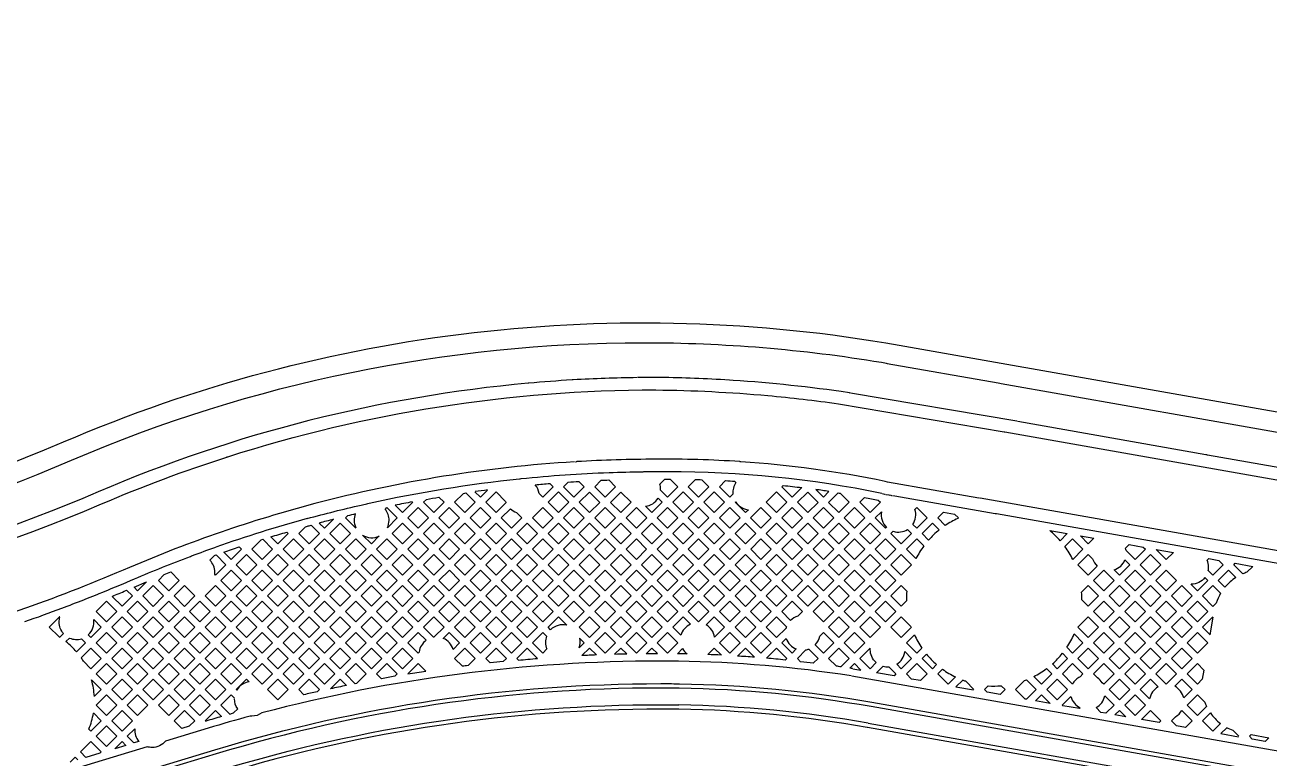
# Model space of a CAD drawing. Extents: x 3103 to 3424, y -52 to 175.
# Drawn here: x 3196.01 to 3208.77, y -8.99 to -1.48 of the extents above; entities that cross this region are included whole.
import ezdxf

# ---------------------------------------------------------------- set-up
doc = ezdxf.new("R2010")
doc.units = 0
doc.layers.add('gbr-dxf_layer0', color=7, linetype='Continuous')
doc.layers.add('gbr-outline-dxf_layer1', color=2, linetype='Continuous')

msp = doc.modelspace()

# ---------------------------------------------------------------- linework, layer by layer
at = {"layer": 'gbr-dxf_layer0'}
for p, q in [((3206.182, -5.539), (3204.476, -5.251)), ((3204.885, -6.297), (3204.891, -6.298)), ((3204.896, -6.299), (3204.901, -6.3)), ((3204.905, -6.301), (3204.929, -6.305)), ((3204.73, -6.53), (3204.792, -6.468)), ((3199.295, -6.53), (3199.401, -6.636)), ((3206.52, -6.66), (3206.699, -6.691)), ((3206.833, -6.715), (3206.971, -6.739)), ((3205.147, -6.947), (3205.05, -6.85)), ((3207.609, -6.852), (3207.787, -6.883)), ((3197.015, -7.204), (3197.09, -7.172)), ((3197.09, -7.172), (3197.132, -7.154)), ((3197.127, -7.239), (3197.254, -7.185)), ((3196.633, -7.359), (3196.749, -7.313)), ((3196.75, -7.313), (3196.768, -7.305)), ((3208.193, -7.543), (3208.087, -7.649)), ((3208.087, -7.649), (3208.165, -7.727)), ((3208.165, -7.727), (3208.196, -7.547)), ((3205.05, -7.809), (3205.131, -7.728)), ((3204.676, -7.863), (3204.57, -7.969)), ((3218.668, -10.649), (3204.489, -8.15)), ((3204.501, -8.075), (3204.583, -8.089)), ((3202.715, -8.274), (3202.707, -8.274)), ((3205.557, -8.261), (3205.737, -8.293)), ((3206.523, -8.431), (3206.373, -8.405)), ((3202.708, -8.445), (3202.715, -8.445)), ((3207.299, -8.568), (3207.188, -8.548)), ((3197.861, -8.613), (3197.866, -8.611)), ((3218.568, -11.129), (3204.649, -8.676)), ((3204.656, -8.632), (3218.575, -11.085)), ((3197.057, -8.768), (3197.135, -8.691)), ((3208.275, -8.74), (3208.455, -8.772)), ((3197.043, -8.861), (3196.931, -8.895))]:
    msp.add_line(p, q, dxfattribs=at)
at = {"layer": 'gbr-dxf_layer0', "linetype": 'Continuous'}
for points in [[(3190.789, -7.272, 0.087693), (3196.484, -5.939, -0.101562), (3202.352, -4.734)], [(3202.354, -4.734, -0.041114), (3204.792, -4.935), (3204.829, -4.941, -0.03496), (3204.853, -4.946), (3205.991, -5.146, -0.043483), (3206.021, -5.151), (3209.32, -5.732, -0.189131)], [(3202.29, -5.092), (3202.289, -5.092, 0.011319), (3201.631, -5.115, -0.058727), (3201.625, -5.116)], [(3203.191, -5.116, -0.059302), (3203.185, -5.115, 0.011983), (3202.479, -5.09, 0.003154), (3202.297, -5.092)], [(3201.619, -5.116, 0.007658), (3201.175, -5.149, -0.00973), (3201.169, -5.15, 0.078656), (3196.76, -6.263, -0.080983), (3191.401, -7.595, -0.018393), (3191.388, -7.596, -0.018355), (3190.13, -7.653, -0.019843), (3190.116, -7.653, -0.016245), (3190.105, -7.653, -0.001648), (3189.993, -7.653), (3188.846, -7.653)], [(3190.931, -7.755, 0.087707), (3196.792, -6.387, -0.023817), (3198.077, -5.907, -0.056279), (3198.083, -5.904, -0.05555), (3198.088, -5.903, -0.077529), (3202.478, -5.218, -0.019684), (3203.627, -5.276, -0.012497), (3204.352, -5.36), (3206.05, -5.646)], [(3204.472, -5.25), (3204.466, -5.247), (3204.379, -5.235, 0.02016), (3203.197, -5.116)], [(3219.423, -7.875, -0.058035), (3219.42, -7.875), (3214.512, -7.01, -0.010131), (3214.505, -7.009), (3213.588, -6.847, -0.024553), (3213.571, -6.844), (3212.385, -6.635, -0.014822), (3212.375, -6.633), (3209.247, -6.082, -0.02139), (3209.232, -6.079), (3208.137, -5.886, -0.022968), (3208.121, -5.883), (3206.192, -5.543, -0.088175), (3206.188, -5.542)], [(3201.644, -5.955, 0.04932), (3198.982, -6.383, 0.036743), (3197.08, -7.038, -0.031847), (3194.922, -7.804, -0.050064), (3194.917, -7.806)], [(3203.348, -5.954, -0.060102), (3203.342, -5.953, 0.019511), (3202.479, -5.929, 0.014813), (3201.667, -5.953, -0.059525), (3201.661, -5.954)], [(3205.797, -6.328, -0.095056), (3205.793, -6.328), (3204.854, -6.162), (3204.83, -6.155, 0.033724), (3203.352, -5.954)], [(3198.904, -6.536, -0.010496), (3199.456, -6.398, -0.001162), (3199.515, -6.384, -0.032072), (3199.538, -6.379, -0.028791), (3201.079, -6.129, -0.024327), (3201.097, -6.127, -0.016677), (3202, -6.065)], [(3202, -6.065, -0.006309), (3202.342, -6.057, -0.011229), (3202.35, -6.057)], [(3203.771, -6.211), (3203.785, -6.197, -0.004405), (3203.975, -6.219)], [(3203.292, -6.37), (3203.297, -6.365, 0.228039), (3203.428, -6.446)], [(3204.929, -6.305), (3205.958, -6.486, -0.106657), (3205.974, -6.486), (3219.903, -8.942)], [(3220.476, -8.647), (3220.173, -8.86, -0.204528), (3220.163, -8.862), (3205.804, -6.327)], [(3199.4, -6.489, 0.001613), (3199.317, -6.509), (3199.295, -6.53)], [(3199.405, -6.632, -0.1132), (3199.387, -6.555, -0.095587), (3199.4, -6.489)], [(3199.725, -6.632, 0.112298), (3199.743, -6.555, 0.172996), (3199.703, -6.442)], [(3204.792, -6.468, 0.249732), (3204.846, -6.627), (3204.836, -6.636), (3204.73, -6.53)], [(3205.05, -6.85), (3205.156, -6.744), (3205.228, -6.816, 0.042919), (3205.147, -6.947)], [(3206.699, -6.691), (3206.627, -6.764, 0.041606), (3206.52, -6.66)], [(3197.132, -7.154, -0.01138), (3197.705, -6.924, -0.02956), (3197.725, -6.916, -0.004712), (3197.965, -6.829)], [(3208.602, -7.027), (3208.542, -7.087, 0.023135), (3208.5, -7.103), (3208.407, -7.01)], [(3207.966, -7.209), (3208.033, -7.276), (3208.139, -7.17), (3208.111, -7.141, -0.230149), (3207.971, -7.209)], [(3196.769, -7.305), (3196.806, -7.29, 0.003126), (3197.015, -7.204)], [(3196.386, -7.455, 0.003354), (3196.612, -7.368), (3196.632, -7.359)], [(3196.258, -7.649), (3196.355, -7.746, -0.004655), (3196.366, -7.753), (3196.404, -7.715, -0.183443), (3196.359, -7.597, -0.073671), (3196.367, -7.546)], [(3201.566, -7.63, 0.25839), (3201.4, -7.676), (3201.373, -7.649)], [(3205.131, -7.728, 0.043351), (3205.208, -7.863), (3205.156, -7.915), (3205.05, -7.809)], [(3202.7, -7.921), (3202.753, -7.869, 0.103491), (3202.801, -7.923)], [(3204.57, -7.969), (3204.676, -8.075), (3204.739, -8.012, -0.216845), (3204.678, -7.878, -0.017099), (3204.679, -7.866)], [(3204.483, -8.149, 0.034546), (3202.711, -7.998, 0.002865), (3202.528, -7.997, 0.064701), (3198.439, -8.528, -0.157401), (3198.335, -8.562, -0.025062), (3198.317, -8.561, 0.00699), (3197.888, -8.684)], [(3201.054, -7.969), (3201.071, -7.987, -0.00302), (3201.264, -7.97)], [(3202.801, -7.923, 0.001741), (3202.712, -7.921), (3202.7, -7.921)], [(3205.37, -8.129), (3205.419, -8.08, 0.04303), (3205.551, -8.16)], [(3195.668, -9.599, -0.010674), (3195.814, -9.555), (3197.955, -8.906, -0.073705), (3202.529, -8.228, -0.002846), (3202.707, -8.229), (3202.717, -8.229)], [(3202.707, -8.274, 0.002847), (3202.529, -8.273, 0.073705), (3197.968, -8.949), (3195.827, -9.598)], [(3218.605, -10.917), (3204.686, -8.464, 0.039388), (3202.718, -8.275)], [(3202.721, -8.23, -0.039344), (3204.694, -8.419), (3218.613, -10.873)], [(3205.741, -8.289), (3205.657, -8.204, -0.009391), (3205.626, -8.193), (3205.557, -8.261)], [(3198.017, -8.448), (3198.108, -8.54, -0.000707), (3198.148, -8.529), (3198.19, -8.487, -0.155716), (3198.157, -8.384)], [(3198.017, -9.113, -0.07371), (3202.529, -8.444, -0.002843), (3202.705, -8.445)], [(3202.703, -8.49, 0.002829), (3202.529, -8.489, 0.07371), (3198.03, -9.156)], [(3204.648, -8.676, 0.039385), (3202.715, -8.49), (3202.707, -8.49)], [(3197.888, -8.684), (3197.45, -8.817, -0.225076), (3197.312, -8.882, -0.074381), (3197.26, -8.875), (3195.75, -9.332)], [(3197.135, -8.691, 0.199207), (3197.177, -8.82), (3197.125, -8.836), (3197.057, -8.768)], [(3208.459, -8.768), (3208.4, -8.709, -0.035752), (3208.335, -8.68), (3208.275, -8.74)]]:
    msp.add_lwpolyline(points, format="xyb", dxfattribs=at)
for points in [[(3206.054, -5.647), (3206.059, -5.649), (3219.525, -8.023)], [(3200.753, -6.244), (3200.68, -6.317), (3200.624, -6.261)], [(3203.975, -6.219), (3203.877, -6.317), (3203.771, -6.211)], [(3204.255, -6.259), (3204.197, -6.317), (3204.119, -6.239)], [(3199.805, -6.4), (3199.881, -6.476), (3199.987, -6.37)], [(3203.428, -6.446), (3203.398, -6.476), (3203.292, -6.37)], [(3204.8, -6.279), (3204.823, -6.286), (3204.831, -6.288)], [(3204.838, -6.289), (3204.841, -6.289), (3204.869, -6.294), (3204.879, -6.296)], [(3199.703, -6.442), (3199.721, -6.424), (3199.827, -6.53), (3199.725, -6.632)], [(3199.174, -6.544), (3199.082, -6.636), (3199.027, -6.582)], [(3199.642, -6.715), (3199.561, -6.796), (3199.471, -6.706)], [(3206.675, -6.824), (3206.754, -6.744), (3206.86, -6.85), (3206.755, -6.956)], [(3206.971, -6.739), (3206.914, -6.796), (3206.833, -6.715)], [(3207.787, -6.883), (3207.713, -6.956), (3207.609, -6.852)], [(3208.407, -7.01), (3208.422, -6.995), (3208.602, -7.027)], [(3197.254, -7.185), (3197.163, -7.276), (3197.127, -7.239)], [(3196.365, -7.544), (3196.363, -7.544), (3196.258, -7.649)], [(3196.713, -7.572), (3196.79, -7.649), (3196.684, -7.755), (3196.657, -7.728)], [(3201.373, -7.649), (3201.479, -7.543), (3201.566, -7.63)], [(3205.098, -7.645), (3204.996, -7.543), (3204.89, -7.649)], [(3204.89, -7.649), (3204.996, -7.755), (3205.1, -7.651)], [(3201.697, -7.761), (3201.745, -7.809), (3201.692, -7.862)], [(3206.77, -7.719), (3206.86, -7.809), (3206.754, -7.915), (3206.695, -7.855)], [(3201.266, -7.969), (3201.16, -7.863), (3201.054, -7.969)], [(3201.721, -7.941), (3201.799, -7.863), (3201.87, -7.934)], [(3202.054, -7.927), (3202.119, -7.863), (3202.18, -7.924)], [(3202.38, -7.921), (3202.439, -7.863), (3202.496, -7.92)], [(3203.011, -7.93), (3203.078, -7.863), (3203.151, -7.936)], [(3203.315, -7.945), (3203.398, -7.863), (3203.492, -7.958)], [(3205.033, -7.9), (3205.102, -7.969), (3204.996, -8.075), (3204.95, -8.029)], [(3200.12, -8.102), (3200.041, -8.023), (3199.935, -8.129)], [(3204.583, -8.089), (3204.517, -8.023), (3204.469, -8.07)], [(3205.551, -8.16), (3205.476, -8.235), (3205.37, -8.129)], [(3196.692, -8.19), (3196.79, -8.289), (3196.72, -8.358)], [(3199.143, -8.281), (3199.242, -8.183), (3199.306, -8.247)], [(3198.157, -8.377), (3198.123, -8.343), (3198.017, -8.448)], [(3206.373, -8.405), (3206.435, -8.343), (3206.523, -8.431)], [(3196.711, -8.529), (3196.79, -8.608), (3196.684, -8.714), (3196.664, -8.695)], [(3198.025, -8.564), (3197.963, -8.502), (3197.857, -8.608)], [(3207.188, -8.548), (3207.234, -8.502), (3207.299, -8.568)], [(3208.567, -8.768), (3208.585, -8.75), (3208.765, -8.782)], [(3208.765, -8.782), (3208.727, -8.82), (3208.595, -8.796), (3208.567, -8.768)], [(3196.931, -8.895), (3197.004, -8.822), (3197.043, -8.861)], [(3196.472, -9.034), (3196.524, -8.982), (3196.552, -9.01)]]:
    msp.add_lwpolyline(points, dxfattribs=at)
for points in [[(3201.242, -6.19, -0.002803), (3201.392, -6.177), (3201.425, -6.211), (3201.319, -6.317), (3201.282, -6.279, 0.141024)], [(3201.533, -6.211), (3201.581, -6.163, -0.00205), (3201.69, -6.156), (3201.745, -6.211), (3201.639, -6.317)], [(3201.853, -6.211), (3201.919, -6.144, -0.001451), (3201.996, -6.141), (3202.065, -6.211), (3201.959, -6.317)], [(3202.52, -6.183), (3202.571, -6.132, -0.001317), (3202.626, -6.132), (3202.704, -6.211), (3202.598, -6.317), (3202.527, -6.245, 0.015117), (3202.528, -6.235, 0.074251)], [(3202.812, -6.211), (3202.887, -6.136, -0.00152), (3202.951, -6.138), (3203.024, -6.211), (3202.918, -6.316)], [(3203.132, -6.211), (3203.194, -6.148, -0.002171), (3203.287, -6.154), (3203.3, -6.167, 0.176509), (3203.269, -6.285), (3203.238, -6.317)], [(3200.095, -6.37), (3200.125, -6.34, -0.002434), (3200.254, -6.318), (3200.307, -6.37), (3200.201, -6.476)], [(3200.414, -6.37), (3200.507, -6.278, -0.000542), (3200.53, -6.274), (3200.626, -6.37), (3200.52, -6.476)], [(3200.734, -6.37), (3200.84, -6.264), (3200.938, -6.362, 0.017663), (3200.942, -6.374), (3200.84, -6.476)], [(3202.373, -6.411, 0.226525), (3202.502, -6.328), (3202.544, -6.37), (3202.438, -6.476)], [(3204.251, -6.371), (3204.348, -6.273, -0.000612), (3204.369, -6.277), (3204.463, -6.37), (3204.357, -6.476)], [(3204.57, -6.37), (3204.62, -6.321, -0.003331), (3204.761, -6.349), (3204.782, -6.37), (3204.676, -6.476)], [(3200.894, -6.53), (3200.987, -6.437, 0.101023), (3201.049, -6.473), (3201.106, -6.53), (3201, -6.636)], [(3205.115, -6.596, 0.22776), (3205.137, -6.443), (3205.156, -6.424), (3205.262, -6.53), (3205.156, -6.636)], [(3205.37, -6.53), (3205.429, -6.471), (3205.542, -6.49), (3205.582, -6.53), (3205.577, -6.535, 0.041347), (3205.447, -6.608)], [(3198.816, -6.69), (3198.886, -6.62, -0.000786), (3198.924, -6.61, -0.000488), (3198.942, -6.605), (3199.028, -6.69), (3198.922, -6.796)], [(3205.21, -6.69), (3205.316, -6.584), (3205.385, -6.653, 0.041748), (3205.276, -6.757)], [(3198.53, -6.724, -0.003166), (3198.693, -6.675), (3198.708, -6.69), (3198.602, -6.796)], [(3204.89, -6.69), (3204.914, -6.667, 0.217997), (3205.061, -6.649), (3205.102, -6.69), (3204.996, -6.796)], [(3198.048, -6.881, -0.003106), (3198.206, -6.827), (3198.228, -6.85), (3198.123, -6.956)], [(3207.297, -6.841), (3207.335, -6.803), (3207.478, -6.829), (3207.5, -6.85), (3207.394, -6.956), (3207.303, -6.865, 0.035077)], [(3197.905, -6.962), (3197.952, -6.915, -0.00046), (3197.968, -6.909), (3198.069, -7.01), (3197.963, -7.116), (3197.954, -7.107, 0.029178), (3197.955, -7.086, 0.195755)], [(3206.808, -7.01), (3206.914, -6.904), (3206.958, -6.948, 0.128726), (3207.007, -7.023), (3206.914, -7.116)], [(3207.18, -7.062, 0.221123), (3207.291, -6.961), (3207.34, -7.01), (3207.234, -7.116)], [(3208.135, -6.962), (3208.15, -6.947), (3208.255, -6.966), (3208.299, -7.01), (3208.193, -7.116), (3208.145, -7.068, 0.051579), (3208.149, -7.031, 0.099831)], [(3197.377, -7.17), (3197.437, -7.11, -0.001353), (3197.503, -7.084), (3197.589, -7.17), (3197.483, -7.276)], [(3208.247, -7.17), (3208.353, -7.064), (3208.429, -7.14, 0.077441), (3208.316, -7.239)], [(3196.902, -7.334, 0.002134), (3197.044, -7.274), (3197.051, -7.271), (3197.11, -7.33), (3197.004, -7.435)], [(3204.89, -7.329), (3204.996, -7.224), (3205.053, -7.28, 0.02823), (3205.05, -7.381), (3204.996, -7.435)], [(3206.846, -7.292), (3206.914, -7.224), (3207.02, -7.33), (3206.914, -7.435), (3206.848, -7.369, 0.021288)], [(3208.087, -7.33), (3208.193, -7.224), (3208.272, -7.302, 0.05637), (3208.227, -7.402), (3208.193, -7.436)], [(3203.771, -7.489), (3203.877, -7.383), (3203.983, -7.489), (3203.936, -7.537, 0.122172), (3203.861, -7.58)], [(3200.095, -7.649), (3200.201, -7.543), (3200.307, -7.649), (3200.205, -7.75, 0.012036), (3200.197, -7.752)], [(3202.652, -7.649), (3202.758, -7.543), (3202.834, -7.619, 0.221847), (3202.736, -7.733)], [(3202.995, -7.626), (3203.078, -7.543), (3203.184, -7.649), (3203.082, -7.751, 0.224702)], [(3203.611, -7.649), (3203.717, -7.543), (3203.819, -7.645, 0.020079), (3203.814, -7.658), (3203.717, -7.755)], [(3196.429, -7.798), (3196.466, -7.761, 0.177247), (3196.589, -7.768), (3196.63, -7.809), (3196.537, -7.902, 0.048687)], [(3199.935, -7.809), (3200.041, -7.703), (3200.122, -7.784, 0.203781), (3200.051, -7.904), (3200.041, -7.915)], [(3200.299, -7.764), (3200.36, -7.703), (3200.466, -7.809), (3200.399, -7.877, 0.221652)], [(3201.214, -7.809), (3201.32, -7.703), (3201.358, -7.741, 0.192419), (3201.361, -7.873), (3201.32, -7.915)], [(3203.771, -7.809), (3203.816, -7.764, 0.221219), (3203.919, -7.873), (3203.877, -7.915)], [(3204.113, -7.831, 0.147158), (3204.16, -7.74), (3204.197, -7.703), (3204.303, -7.809), (3204.197, -7.915)], [(3196.584, -7.963), (3196.684, -7.863), (3196.79, -7.969), (3196.684, -8.075), (3196.607, -7.997, 0.013404)], [(3200.414, -7.969), (3200.52, -7.863), (3200.626, -7.969), (3200.553, -8.042, 0.000951), (3200.495, -8.05)], [(3200.734, -7.969), (3200.84, -7.863), (3200.946, -7.969), (3200.913, -8.002, 0.002087), (3200.781, -8.016)], [(3203.613, -7.967), (3203.717, -7.863), (3203.823, -7.969), (3203.807, -7.986, 0.003768)], [(3203.931, -7.969), (3204.018, -7.882, 0.044555), (3204.048, -7.874), (3204.143, -7.969), (3204.094, -8.018, 0.002531), (3203.964, -8.003)], [(3204.251, -7.969), (3204.357, -7.863), (3204.463, -7.969), (3204.376, -8.056, 0.000921), (3204.331, -8.049)], [(3199.615, -8.129), (3199.721, -8.023), (3199.827, -8.129), (3199.803, -8.153, 0.002208), (3199.664, -8.178)], [(3205.21, -7.969), (3205.254, -7.925, 0.041781), (3205.359, -8.032), (3205.316, -8.075)], [(3206.546, -8.026, 0.041746), (3206.649, -7.917), (3206.701, -7.969), (3206.595, -8.075)], [(3206.649, -8.129), (3206.754, -8.023), (3206.86, -8.129), (3206.831, -8.158, 0.156432), (3206.753, -8.233)], [(3206.968, -8.129), (3207.074, -8.023), (3207.18, -8.129), (3207.074, -8.235), (3207.058, -8.219, 0.100602), (3207.008, -8.169)], [(3204.742, -8.117), (3204.81, -8.049, 0.083392), (3204.868, -8.055), (3204.942, -8.129), (3204.922, -8.149)], [(3206.355, -8.155, 0.042922), (3206.486, -8.074), (3206.541, -8.129), (3206.435, -8.235)], [(3198.176, -8.289), (3198.282, -8.183), (3198.308, -8.208, 0.225475), (3198.182, -8.294)], [(3198.816, -8.289), (3198.922, -8.183), (3199.028, -8.289), (3199.005, -8.311, 0.002181), (3198.87, -8.342)], [(3205.849, -8.289), (3205.887, -8.251, 0.037611), (3206.022, -8.25), (3206.061, -8.289), (3206.009, -8.34), (3205.878, -8.317)], [(3206.169, -8.289), (3206.261, -8.197, 0.006223), (3206.281, -8.189), (3206.381, -8.289), (3206.281, -8.388), (3206.266, -8.386)], [(3207.448, -8.289), (3207.554, -8.183), (3207.631, -8.26, 0.225208), (3207.544, -8.385)], [(3207.801, -8.255), (3207.873, -8.183), (3207.979, -8.289), (3207.893, -8.375, 0.223109)], [(3206.648, -8.448), (3206.737, -8.359, 0.222521), (3206.832, -8.477), (3206.825, -8.484), (3206.654, -8.454)], [(3206.994, -8.474, 0.223412), (3207.084, -8.353), (3207.18, -8.449), (3207.096, -8.532), (3207.042, -8.523)], [(3207.927, -8.448), (3208.033, -8.343), (3208.109, -8.419, 0.023067), (3208.127, -8.461), (3208.033, -8.554)], [(3207.767, -8.608), (3207.808, -8.568, 0.132661), (3207.874, -8.502), (3207.979, -8.608), (3207.912, -8.676), (3207.818, -8.659)], [(3208.087, -8.608), (3208.167, -8.528, 0.075843), (3208.27, -8.637), (3208.193, -8.714)]]:
    msp.add_lwpolyline(points, format="xyb", close=True, dxfattribs=at)
for points in [[(3201.373, -6.37), (3201.479, -6.264), (3201.585, -6.37), (3201.479, -6.476)], [(3201.693, -6.37), (3201.799, -6.265), (3201.905, -6.371), (3201.799, -6.476)], [(3202.013, -6.371), (3202.119, -6.265), (3202.225, -6.37), (3202.119, -6.476)], [(3202.652, -6.37), (3202.758, -6.264), (3202.864, -6.37), (3202.758, -6.476)], [(3202.972, -6.37), (3203.078, -6.264), (3203.184, -6.37), (3203.078, -6.476)], [(3203.611, -6.37), (3203.717, -6.264), (3203.823, -6.37), (3203.717, -6.476)], [(3203.931, -6.37), (3204.037, -6.265), (3204.143, -6.371), (3204.037, -6.476)], [(3199.935, -6.53), (3200.041, -6.424), (3200.147, -6.53), (3200.041, -6.636)], [(3200.254, -6.53), (3200.36, -6.424), (3200.466, -6.53), (3200.36, -6.636)], [(3200.574, -6.53), (3200.68, -6.424), (3200.786, -6.53), (3200.68, -6.636)], [(3201.214, -6.53), (3201.319, -6.424), (3201.425, -6.53), (3201.32, -6.636)], [(3201.533, -6.53), (3201.639, -6.424), (3201.745, -6.53), (3201.639, -6.636)], [(3201.853, -6.53), (3201.959, -6.424), (3202.065, -6.53), (3201.959, -6.636)], [(3202.173, -6.53), (3202.279, -6.424), (3202.385, -6.53), (3202.279, -6.636)], [(3202.492, -6.53), (3202.598, -6.424), (3202.704, -6.53), (3202.598, -6.636)], [(3202.812, -6.53), (3202.918, -6.424), (3203.024, -6.53), (3202.918, -6.636)], [(3203.132, -6.53), (3203.238, -6.424), (3203.344, -6.53), (3203.238, -6.636)], [(3203.451, -6.53), (3203.557, -6.424), (3203.663, -6.53), (3203.557, -6.636)], [(3203.771, -6.53), (3203.877, -6.424), (3203.983, -6.53), (3203.877, -6.636)], [(3204.091, -6.53), (3204.197, -6.424), (3204.303, -6.53), (3204.197, -6.636)], [(3204.411, -6.53), (3204.517, -6.424), (3204.622, -6.53), (3204.516, -6.636)], [(3199.135, -6.69), (3199.241, -6.584), (3199.347, -6.69), (3199.241, -6.796)], [(3199.775, -6.69), (3199.881, -6.584), (3199.987, -6.69), (3199.881, -6.796)], [(3200.095, -6.69), (3200.201, -6.584), (3200.307, -6.69), (3200.201, -6.796)], [(3200.414, -6.69), (3200.52, -6.584), (3200.626, -6.69), (3200.52, -6.796)], [(3200.734, -6.69), (3200.84, -6.584), (3200.946, -6.69), (3200.84, -6.796)], [(3201.054, -6.69), (3201.16, -6.584), (3201.266, -6.69), (3201.16, -6.796)], [(3201.373, -6.69), (3201.479, -6.584), (3201.585, -6.69), (3201.479, -6.796)], [(3201.693, -6.69), (3201.799, -6.584), (3201.905, -6.69), (3201.799, -6.796)], [(3202.013, -6.69), (3202.119, -6.584), (3202.225, -6.69), (3202.119, -6.796)], [(3202.332, -6.69), (3202.438, -6.584), (3202.544, -6.69), (3202.438, -6.796)], [(3202.652, -6.69), (3202.758, -6.584), (3202.864, -6.69), (3202.758, -6.796)], [(3202.972, -6.69), (3203.078, -6.584), (3203.184, -6.69), (3203.078, -6.796)], [(3203.292, -6.69), (3203.398, -6.584), (3203.504, -6.69), (3203.398, -6.796)], [(3203.611, -6.69), (3203.717, -6.584), (3203.823, -6.69), (3203.717, -6.796)], [(3203.931, -6.69), (3204.037, -6.584), (3204.143, -6.69), (3204.037, -6.796)], [(3204.251, -6.69), (3204.357, -6.584), (3204.463, -6.69), (3204.357, -6.796)], [(3204.57, -6.69), (3204.676, -6.584), (3204.782, -6.69), (3204.676, -6.796)], [(3198.336, -6.85), (3198.432, -6.754), (3198.447, -6.749), (3198.548, -6.85), (3198.442, -6.956)], [(3198.656, -6.85), (3198.762, -6.744), (3198.868, -6.85), (3198.762, -6.956)], [(3198.976, -6.85), (3199.082, -6.744), (3199.188, -6.85), (3199.082, -6.956)], [(3199.295, -6.85), (3199.401, -6.744), (3199.507, -6.85), (3199.401, -6.956)], [(3199.615, -6.85), (3199.721, -6.744), (3199.827, -6.85), (3199.721, -6.956)], [(3199.935, -6.85), (3200.041, -6.744), (3200.147, -6.85), (3200.041, -6.956)], [(3200.255, -6.85), (3200.36, -6.744), (3200.466, -6.85), (3200.361, -6.956)], [(3200.574, -6.85), (3200.68, -6.744), (3200.786, -6.85), (3200.68, -6.956)], [(3200.894, -6.85), (3201, -6.744), (3201.106, -6.85), (3201, -6.956)], [(3201.214, -6.85), (3201.32, -6.744), (3201.426, -6.85), (3201.32, -6.956)], [(3201.533, -6.85), (3201.639, -6.744), (3201.745, -6.85), (3201.639, -6.956)], [(3201.853, -6.85), (3201.959, -6.744), (3202.065, -6.85), (3201.959, -6.956)], [(3202.173, -6.85), (3202.279, -6.744), (3202.384, -6.85), (3202.279, -6.956)], [(3202.492, -6.85), (3202.598, -6.744), (3202.704, -6.85), (3202.598, -6.956)], [(3202.812, -6.85), (3202.918, -6.744), (3203.024, -6.85), (3202.918, -6.956)], [(3203.132, -6.85), (3203.238, -6.744), (3203.344, -6.85), (3203.238, -6.956)], [(3203.452, -6.85), (3203.557, -6.744), (3203.663, -6.85), (3203.557, -6.956)], [(3203.771, -6.85), (3203.877, -6.744), (3203.983, -6.85), (3203.877, -6.956)], [(3204.091, -6.85), (3204.197, -6.744), (3204.303, -6.85), (3204.197, -6.956)], [(3204.411, -6.85), (3204.516, -6.744), (3204.622, -6.85), (3204.517, -6.956)], [(3204.73, -6.85), (3204.836, -6.744), (3204.942, -6.85), (3204.836, -6.956)], [(3198.176, -7.01), (3198.282, -6.904), (3198.388, -7.01), (3198.282, -7.116)], [(3198.496, -7.01), (3198.602, -6.904), (3198.708, -7.01), (3198.602, -7.116)], [(3198.816, -7.01), (3198.922, -6.904), (3199.028, -7.01), (3198.922, -7.116)], [(3199.135, -7.01), (3199.241, -6.904), (3199.347, -7.01), (3199.241, -7.116)], [(3199.455, -7.01), (3199.561, -6.904), (3199.667, -7.01), (3199.561, -7.116)], [(3199.775, -7.01), (3199.881, -6.904), (3199.987, -7.01), (3199.881, -7.116)], [(3200.095, -7.01), (3200.201, -6.904), (3200.307, -7.01), (3200.201, -7.116)], [(3200.414, -7.01), (3200.52, -6.904), (3200.626, -7.01), (3200.52, -7.116)], [(3200.734, -7.01), (3200.84, -6.904), (3200.946, -7.01), (3200.84, -7.116)], [(3201.054, -7.01), (3201.16, -6.904), (3201.266, -7.01), (3201.16, -7.116)], [(3201.373, -7.01), (3201.479, -6.904), (3201.585, -7.01), (3201.479, -7.116)], [(3201.693, -7.01), (3201.799, -6.904), (3201.905, -7.01), (3201.799, -7.116)], [(3202.013, -7.01), (3202.119, -6.904), (3202.225, -7.01), (3202.119, -7.116)], [(3202.332, -7.01), (3202.438, -6.904), (3202.544, -7.01), (3202.438, -7.116)], [(3202.652, -7.01), (3202.758, -6.904), (3202.864, -7.01), (3202.758, -7.116)], [(3202.972, -7.01), (3203.078, -6.904), (3203.184, -7.01), (3203.078, -7.116)], [(3203.292, -7.01), (3203.398, -6.904), (3203.504, -7.01), (3203.398, -7.116)], [(3203.611, -7.01), (3203.717, -6.904), (3203.823, -7.01), (3203.717, -7.116)], [(3203.931, -7.01), (3204.037, -6.904), (3204.143, -7.01), (3204.037, -7.116)], [(3204.251, -7.01), (3204.357, -6.904), (3204.463, -7.01), (3204.357, -7.116)], [(3204.57, -7.01), (3204.676, -6.904), (3204.782, -7.01), (3204.676, -7.116)], [(3204.89, -7.01), (3204.996, -6.904), (3205.102, -7.01), (3204.996, -7.116)], [(3207.448, -7.01), (3207.554, -6.904), (3207.66, -7.01), (3207.554, -7.116)], [(3198.017, -7.17), (3198.123, -7.064), (3198.229, -7.17), (3198.123, -7.276)], [(3198.336, -7.17), (3198.442, -7.064), (3198.548, -7.17), (3198.442, -7.276)], [(3198.656, -7.17), (3198.762, -7.064), (3198.868, -7.17), (3198.762, -7.276)], [(3198.976, -7.17), (3199.082, -7.064), (3199.188, -7.17), (3199.082, -7.276)], [(3199.295, -7.17), (3199.401, -7.064), (3199.507, -7.17), (3199.401, -7.276)], [(3199.615, -7.17), (3199.721, -7.064), (3199.827, -7.17), (3199.721, -7.276)], [(3199.935, -7.17), (3200.041, -7.064), (3200.147, -7.17), (3200.041, -7.276)], [(3200.254, -7.17), (3200.361, -7.064), (3200.466, -7.17), (3200.36, -7.276)], [(3200.574, -7.17), (3200.68, -7.064), (3200.786, -7.17), (3200.68, -7.276)], [(3200.894, -7.17), (3201, -7.064), (3201.106, -7.17), (3201, -7.276)], [(3201.214, -7.17), (3201.32, -7.064), (3201.425, -7.17), (3201.32, -7.276)], [(3201.533, -7.17), (3201.639, -7.064), (3201.745, -7.17), (3201.639, -7.276)], [(3201.853, -7.17), (3201.959, -7.064), (3202.065, -7.17), (3201.959, -7.276)], [(3202.173, -7.17), (3202.279, -7.064), (3202.385, -7.17), (3202.279, -7.276)], [(3202.492, -7.17), (3202.598, -7.064), (3202.704, -7.17), (3202.598, -7.276)], [(3202.812, -7.17), (3202.918, -7.064), (3203.024, -7.17), (3202.918, -7.276)], [(3203.132, -7.17), (3203.238, -7.064), (3203.344, -7.17), (3203.238, -7.276)], [(3203.451, -7.17), (3203.557, -7.064), (3203.663, -7.17), (3203.557, -7.276)], [(3203.771, -7.17), (3203.877, -7.064), (3203.983, -7.17), (3203.877, -7.276)], [(3204.091, -7.17), (3204.197, -7.064), (3204.303, -7.17), (3204.197, -7.276)], [(3204.411, -7.17), (3204.517, -7.064), (3204.623, -7.17), (3204.517, -7.276)], [(3204.73, -7.17), (3204.836, -7.064), (3204.942, -7.17), (3204.836, -7.276)], [(3206.968, -7.17), (3207.074, -7.064), (3207.18, -7.17), (3207.074, -7.276)], [(3207.288, -7.17), (3207.394, -7.064), (3207.5, -7.17), (3207.394, -7.276)], [(3207.608, -7.17), (3207.713, -7.064), (3207.819, -7.17), (3207.713, -7.276)], [(3197.217, -7.33), (3197.323, -7.224), (3197.429, -7.33), (3197.323, -7.436)], [(3197.537, -7.33), (3197.643, -7.224), (3197.749, -7.33), (3197.643, -7.436)], [(3197.857, -7.33), (3197.963, -7.224), (3198.069, -7.33), (3197.963, -7.435)], [(3198.176, -7.33), (3198.282, -7.223), (3198.388, -7.329), (3198.282, -7.435)], [(3198.496, -7.329), (3198.602, -7.224), (3198.708, -7.33), (3198.602, -7.435)], [(3198.816, -7.33), (3198.922, -7.224), (3199.028, -7.33), (3198.922, -7.436)], [(3199.136, -7.33), (3199.241, -7.224), (3199.347, -7.329), (3199.241, -7.435)], [(3199.455, -7.329), (3199.561, -7.224), (3199.667, -7.33), (3199.561, -7.435)], [(3199.775, -7.33), (3199.881, -7.224), (3199.987, -7.33), (3199.881, -7.436)], [(3200.095, -7.33), (3200.201, -7.224), (3200.307, -7.329), (3200.201, -7.435)], [(3200.414, -7.329), (3200.52, -7.223), (3200.626, -7.329), (3200.52, -7.435)], [(3200.734, -7.329), (3200.84, -7.224), (3200.946, -7.33), (3200.84, -7.435)], [(3201.054, -7.33), (3201.16, -7.224), (3201.266, -7.329), (3201.16, -7.435)], [(3201.373, -7.329), (3201.479, -7.224), (3201.585, -7.33), (3201.479, -7.435)], [(3201.693, -7.33), (3201.799, -7.224), (3201.905, -7.329), (3201.799, -7.435)], [(3202.013, -7.329), (3202.119, -7.224), (3202.225, -7.33), (3202.119, -7.435)], [(3202.332, -7.33), (3202.438, -7.224), (3202.544, -7.33), (3202.438, -7.436)], [(3202.652, -7.33), (3202.758, -7.224), (3202.864, -7.33), (3202.758, -7.436)], [(3202.972, -7.33), (3203.078, -7.224), (3203.184, -7.33), (3203.078, -7.435)], [(3203.292, -7.33), (3203.398, -7.224), (3203.504, -7.33), (3203.398, -7.436)], [(3203.611, -7.33), (3203.717, -7.224), (3203.823, -7.329), (3203.717, -7.435)], [(3203.931, -7.329), (3204.037, -7.224), (3204.143, -7.33), (3204.037, -7.435)], [(3204.251, -7.33), (3204.357, -7.224), (3204.463, -7.33), (3204.357, -7.436)], [(3204.57, -7.33), (3204.676, -7.224), (3204.782, -7.329), (3204.676, -7.435)], [(3207.128, -7.33), (3207.234, -7.224), (3207.34, -7.33), (3207.234, -7.436)], [(3207.448, -7.33), (3207.554, -7.224), (3207.66, -7.33), (3207.554, -7.436)], [(3207.767, -7.33), (3207.873, -7.224), (3207.979, -7.33), (3207.873, -7.436)], [(3196.738, -7.489), (3196.844, -7.383), (3196.95, -7.489), (3196.844, -7.595)], [(3197.058, -7.489), (3197.163, -7.383), (3197.269, -7.489), (3197.164, -7.595)], [(3197.377, -7.489), (3197.483, -7.384), (3197.589, -7.489), (3197.483, -7.595)], [(3197.697, -7.489), (3197.803, -7.383), (3197.909, -7.489), (3197.803, -7.595)], [(3198.017, -7.489), (3198.123, -7.383), (3198.228, -7.489), (3198.123, -7.595)], [(3198.336, -7.489), (3198.442, -7.383), (3198.548, -7.489), (3198.442, -7.595)], [(3198.656, -7.489), (3198.762, -7.383), (3198.868, -7.489), (3198.762, -7.595)], [(3198.976, -7.489), (3199.082, -7.383), (3199.188, -7.489), (3199.082, -7.595)], [(3199.295, -7.489), (3199.401, -7.383), (3199.507, -7.489), (3199.401, -7.595)], [(3199.615, -7.489), (3199.721, -7.383), (3199.827, -7.489), (3199.721, -7.595)], [(3199.935, -7.489), (3200.041, -7.383), (3200.147, -7.489), (3200.041, -7.595)], [(3200.254, -7.489), (3200.36, -7.383), (3200.466, -7.489), (3200.36, -7.595)], [(3200.574, -7.489), (3200.68, -7.383), (3200.786, -7.489), (3200.68, -7.595)], [(3200.894, -7.489), (3201, -7.383), (3201.106, -7.489), (3201, -7.595)], [(3201.214, -7.489), (3201.32, -7.383), (3201.426, -7.489), (3201.32, -7.595)], [(3201.533, -7.489), (3201.639, -7.383), (3201.745, -7.489), (3201.639, -7.595)], [(3201.853, -7.489), (3201.959, -7.383), (3202.065, -7.489), (3201.959, -7.595)], [(3202.173, -7.489), (3202.279, -7.383), (3202.385, -7.489), (3202.279, -7.595)], [(3202.492, -7.489), (3202.598, -7.383), (3202.704, -7.489), (3202.598, -7.595)], [(3202.812, -7.489), (3202.918, -7.383), (3203.024, -7.489), (3202.918, -7.595)], [(3203.132, -7.489), (3203.238, -7.383), (3203.344, -7.489), (3203.238, -7.595)], [(3203.451, -7.489), (3203.557, -7.383), (3203.663, -7.489), (3203.557, -7.595)], [(3204.091, -7.489), (3204.197, -7.383), (3204.303, -7.489), (3204.197, -7.595)], [(3204.411, -7.489), (3204.517, -7.383), (3204.622, -7.489), (3204.516, -7.595)], [(3204.73, -7.489), (3204.836, -7.383), (3204.942, -7.489), (3204.836, -7.595)], [(3206.968, -7.489), (3207.074, -7.383), (3207.18, -7.489), (3207.074, -7.595)], [(3207.288, -7.489), (3207.394, -7.383), (3207.5, -7.489), (3207.394, -7.595)], [(3207.608, -7.489), (3207.713, -7.383), (3207.819, -7.489), (3207.713, -7.595)], [(3207.927, -7.489), (3208.033, -7.383), (3208.139, -7.489), (3208.033, -7.595)], [(3196.898, -7.649), (3197.004, -7.543), (3197.11, -7.649), (3197.004, -7.755)], [(3197.217, -7.649), (3197.323, -7.543), (3197.429, -7.649), (3197.323, -7.755)], [(3197.537, -7.649), (3197.643, -7.543), (3197.749, -7.649), (3197.643, -7.755)], [(3197.857, -7.649), (3197.963, -7.543), (3198.069, -7.649), (3197.963, -7.755)], [(3198.176, -7.649), (3198.282, -7.543), (3198.388, -7.649), (3198.282, -7.755)], [(3198.496, -7.649), (3198.602, -7.543), (3198.708, -7.649), (3198.602, -7.755)], [(3198.816, -7.649), (3198.922, -7.543), (3199.028, -7.649), (3198.922, -7.755)], [(3199.135, -7.649), (3199.241, -7.543), (3199.347, -7.649), (3199.241, -7.755)], [(3199.455, -7.649), (3199.561, -7.543), (3199.667, -7.649), (3199.561, -7.755)], [(3199.775, -7.649), (3199.881, -7.543), (3199.987, -7.649), (3199.881, -7.755)], [(3200.414, -7.649), (3200.52, -7.543), (3200.626, -7.649), (3200.52, -7.755)], [(3200.734, -7.649), (3200.84, -7.543), (3200.946, -7.649), (3200.84, -7.755)], [(3201.054, -7.649), (3201.16, -7.543), (3201.266, -7.649), (3201.16, -7.755)], [(3201.693, -7.649), (3201.799, -7.543), (3201.905, -7.649), (3201.799, -7.755)], [(3202.013, -7.649), (3202.119, -7.543), (3202.225, -7.649), (3202.119, -7.755)], [(3202.333, -7.649), (3202.438, -7.543), (3202.544, -7.649), (3202.439, -7.755)], [(3203.292, -7.649), (3203.398, -7.543), (3203.503, -7.649), (3203.398, -7.755)], [(3204.251, -7.649), (3204.357, -7.543), (3204.463, -7.649), (3204.357, -7.755)], [(3204.57, -7.649), (3204.676, -7.543), (3204.782, -7.649), (3204.676, -7.755)], [(3206.808, -7.649), (3206.914, -7.543), (3207.02, -7.649), (3206.914, -7.755)], [(3207.128, -7.649), (3207.234, -7.543), (3207.34, -7.649), (3207.234, -7.755)], [(3207.448, -7.649), (3207.554, -7.543), (3207.66, -7.649), (3207.554, -7.755)], [(3207.767, -7.649), (3207.873, -7.543), (3207.979, -7.649), (3207.873, -7.755)], [(3196.738, -7.809), (3196.844, -7.703), (3196.95, -7.809), (3196.844, -7.915)], [(3197.058, -7.809), (3197.164, -7.703), (3197.269, -7.809), (3197.163, -7.915)], [(3197.377, -7.809), (3197.483, -7.703), (3197.589, -7.809), (3197.483, -7.915)], [(3197.697, -7.809), (3197.803, -7.703), (3197.909, -7.809), (3197.803, -7.915)], [(3198.017, -7.809), (3198.123, -7.703), (3198.229, -7.809), (3198.123, -7.915)], [(3198.336, -7.809), (3198.442, -7.703), (3198.548, -7.809), (3198.442, -7.915)], [(3198.656, -7.809), (3198.762, -7.703), (3198.868, -7.809), (3198.762, -7.915)], [(3198.976, -7.809), (3199.082, -7.703), (3199.188, -7.809), (3199.082, -7.915)], [(3199.295, -7.809), (3199.401, -7.703), (3199.507, -7.809), (3199.401, -7.915)], [(3199.615, -7.809), (3199.721, -7.703), (3199.827, -7.809), (3199.721, -7.915)], [(3200.574, -7.809), (3200.68, -7.703), (3200.786, -7.809), (3200.68, -7.915)], [(3200.894, -7.809), (3201, -7.703), (3201.106, -7.809), (3201, -7.915)], [(3201.853, -7.809), (3201.959, -7.703), (3202.065, -7.809), (3201.959, -7.915)], [(3202.173, -7.809), (3202.279, -7.703), (3202.385, -7.809), (3202.279, -7.915)], [(3202.492, -7.809), (3202.598, -7.703), (3202.704, -7.809), (3202.598, -7.915)], [(3203.132, -7.809), (3203.238, -7.703), (3203.344, -7.809), (3203.238, -7.915)], [(3203.451, -7.809), (3203.557, -7.703), (3203.663, -7.809), (3203.557, -7.915)], [(3204.411, -7.809), (3204.516, -7.703), (3204.622, -7.809), (3204.517, -7.915)], [(3206.968, -7.809), (3207.074, -7.703), (3207.18, -7.809), (3207.074, -7.915)], [(3207.288, -7.809), (3207.394, -7.703), (3207.5, -7.809), (3207.394, -7.915)], [(3207.607, -7.809), (3207.713, -7.703), (3207.82, -7.809), (3207.713, -7.915)], [(3207.927, -7.809), (3208.033, -7.703), (3208.139, -7.809), (3208.033, -7.915)], [(3196.898, -7.969), (3197.004, -7.863), (3197.11, -7.969), (3197.004, -8.075)], [(3197.217, -7.969), (3197.323, -7.863), (3197.429, -7.969), (3197.323, -8.075)], [(3197.537, -7.969), (3197.643, -7.863), (3197.749, -7.969), (3197.643, -8.075)], [(3197.857, -7.969), (3197.963, -7.863), (3198.069, -7.969), (3197.963, -8.075)], [(3198.176, -7.969), (3198.282, -7.863), (3198.388, -7.969), (3198.282, -8.075)], [(3198.496, -7.969), (3198.602, -7.863), (3198.708, -7.969), (3198.602, -8.075)], [(3198.816, -7.969), (3198.922, -7.863), (3199.028, -7.969), (3198.922, -8.075)], [(3199.136, -7.969), (3199.241, -7.863), (3199.347, -7.969), (3199.242, -8.075)], [(3199.455, -7.969), (3199.561, -7.863), (3199.667, -7.969), (3199.561, -8.075)], [(3199.775, -7.969), (3199.881, -7.863), (3199.987, -7.969), (3199.881, -8.075)], [(3206.808, -7.969), (3206.914, -7.863), (3207.02, -7.969), (3206.914, -8.075)], [(3207.128, -7.969), (3207.234, -7.863), (3207.34, -7.969), (3207.234, -8.075)], [(3207.448, -7.969), (3207.554, -7.863), (3207.66, -7.969), (3207.554, -8.075)], [(3207.767, -7.969), (3207.873, -7.863), (3207.979, -7.969), (3207.873, -8.075)], [(3196.738, -8.129), (3196.844, -8.023), (3196.95, -8.129), (3196.844, -8.235)], [(3197.057, -8.129), (3197.163, -8.023), (3197.269, -8.129), (3197.163, -8.235)], [(3197.377, -8.129), (3197.483, -8.023), (3197.589, -8.129), (3197.483, -8.235)], [(3197.697, -8.129), (3197.803, -8.023), (3197.909, -8.129), (3197.803, -8.235)], [(3198.017, -8.129), (3198.123, -8.023), (3198.229, -8.129), (3198.123, -8.235)], [(3198.336, -8.129), (3198.442, -8.023), (3198.548, -8.129), (3198.442, -8.235)], [(3198.656, -8.129), (3198.762, -8.023), (3198.868, -8.129), (3198.762, -8.235)], [(3198.976, -8.129), (3199.082, -8.023), (3199.188, -8.129), (3199.082, -8.235)], [(3199.295, -8.129), (3199.401, -8.023), (3199.507, -8.129), (3199.41, -8.226), (3199.395, -8.229)], [(3205.05, -8.129), (3205.156, -8.023), (3205.262, -8.129), (3205.194, -8.197), (3205.102, -8.181)], [(3207.288, -8.129), (3207.394, -8.023), (3207.5, -8.129), (3207.394, -8.235)], [(3207.608, -8.129), (3207.713, -8.023), (3207.819, -8.129), (3207.713, -8.235)], [(3207.927, -8.129), (3208.033, -8.023), (3208.101, -8.09), (3208.084, -8.183), (3208.033, -8.235)], [(3196.898, -8.289), (3197.004, -8.183), (3197.11, -8.289), (3197.004, -8.394)], [(3197.217, -8.289), (3197.323, -8.183), (3197.429, -8.289), (3197.323, -8.395)], [(3197.537, -8.289), (3197.643, -8.183), (3197.749, -8.289), (3197.643, -8.395)], [(3197.857, -8.289), (3197.963, -8.183), (3198.069, -8.289), (3197.963, -8.395)], [(3198.496, -8.289), (3198.602, -8.183), (3198.708, -8.289), (3198.602, -8.395)], [(3206.489, -8.289), (3206.595, -8.183), (3206.701, -8.289), (3206.595, -8.395)], [(3207.128, -8.289), (3207.234, -8.183), (3207.34, -8.289), (3207.234, -8.395)], [(3196.738, -8.448), (3196.844, -8.342), (3196.95, -8.448), (3196.844, -8.554)], [(3197.058, -8.448), (3197.163, -8.342), (3197.269, -8.448), (3197.163, -8.554)], [(3197.377, -8.448), (3197.483, -8.342), (3197.589, -8.448), (3197.483, -8.554)], [(3197.697, -8.448), (3197.803, -8.342), (3197.909, -8.448), (3197.803, -8.554)], [(3207.288, -8.449), (3207.394, -8.343), (3207.5, -8.448), (3207.394, -8.554)], [(3196.898, -8.608), (3197.004, -8.502), (3197.11, -8.608), (3197.004, -8.714)], [(3197.537, -8.608), (3197.643, -8.502), (3197.749, -8.608), (3197.694, -8.664), (3197.616, -8.687)], [(3207.46, -8.596), (3207.554, -8.502), (3207.66, -8.608), (3207.64, -8.628)], [(3196.738, -8.768), (3196.844, -8.662), (3196.95, -8.768), (3196.844, -8.874)], [(3196.578, -8.928), (3196.684, -8.822), (3196.79, -8.928), (3196.776, -8.942), (3196.634, -8.985)]]:
    msp.add_lwpolyline(points, close=True, dxfattribs=at)
at = {"layer": 'gbr-dxf_layer0'}
for centre, radius, start, end in [((3201.65, -5.929), 0.0255, 270.063, 283.3112), ((3202.477, -19.632), 13.575, 90.0018, 90.5204), ((3202.602, -16.998), 10.942, 90.0042, 90.6411), ((3202.601, -16.998), 10.942, 78.4274, 89.9998), ((3202.48, -19.631), 13.499, 97.352, 97.9023), ((3202.601, -16.998), 10.866, 81.2465, 81.9715), ((3202.48, -19.631), 13.499, 100.6644, 101.4307), ((3202.477, -19.633), 13.575, 105.2614, 109.4113), ((3202.48, -19.632), 13.499, 104.1777, 104.8206), ((3199.565, -6.555), 0.178, 237.9224, 295.6247), ((3205.949, -7.354), 0.899, 26.284, 36.1356), ((3189.992, 9.505), 18.125, 289.3847, 290.6562), ((3196.537, -7.597), 0.178, 312.5173, 8.1213), ((3201.525, -7.803), 0.178, 340.4508, 13.4782), ((3205.949, -7.354), 0.899, 326.0799, 336.0363), ((3204.856, -7.878), 0.178, 301.7506, 352.8819), ((3202.528, -23.997), 16.076, 92.3455, 92.8769), ((3202.528, -23.997), 16.076, 91.2409, 91.6891), ((3202.528, -23.997), 16.076, 90.1146, 90.5269), ((3202.502, -20.884), 12.964, 87.1322, 87.751), ((3202.502, -20.884), 12.964, 85.6201, 86.4054), ((3202.528, -23.997), 16.076, 98.6151, 99.2761), ((3202.502, -20.884), 12.964, 81.1593, 81.2703), ((3195.949, -8.403), 0.772, 3.3001, 15.9682), ((3202.528, -23.997), 16.076, 101.5631, 102.1541), ((3195.949, -8.403), 0.772, 337.7854, 350.5537), ((3202.504, -20.84), 12.396, 80, 89.0221), ((3202.528, -23.997), 16.076, 106.2687, 106.8595)]:
    msp.add_arc(centre, radius, start, end, dxfattribs=at)
at = {"layer": 'gbr-outline-dxf_layer1', "linetype": 'Continuous'}
msp.add_lwpolyline([(3140.479, -14.077), (3140.479, -2.478, -0.414215), (3141.479, -1.478), (3166.349, -1.478, -0.152268), (3174.93, -4.153, 0.152268), (3184.364, -7.094), (3189.864, -7.094, 0.101585), (3196.404, -5.751, -0.145892), (3204.975, -4.759), (3222.844, -7.91, -0.414233), (3223.656, -9.069), (3221.641, -20.493, -0.414154), (3220.483, -21.304), (3202.76, -18.178, 0.144694), (3201.633, -18.306, -0.100411), (3189.864, -20.694), (3184.364, -20.694, -0.151026), (3167.323, -15.426, 0.151038), (3166.194, -15.077), (3141.479, -15.077, -0.414215)], format="xyb", close=True, dxfattribs=at)

doc.saveas('drawing.dxf')
